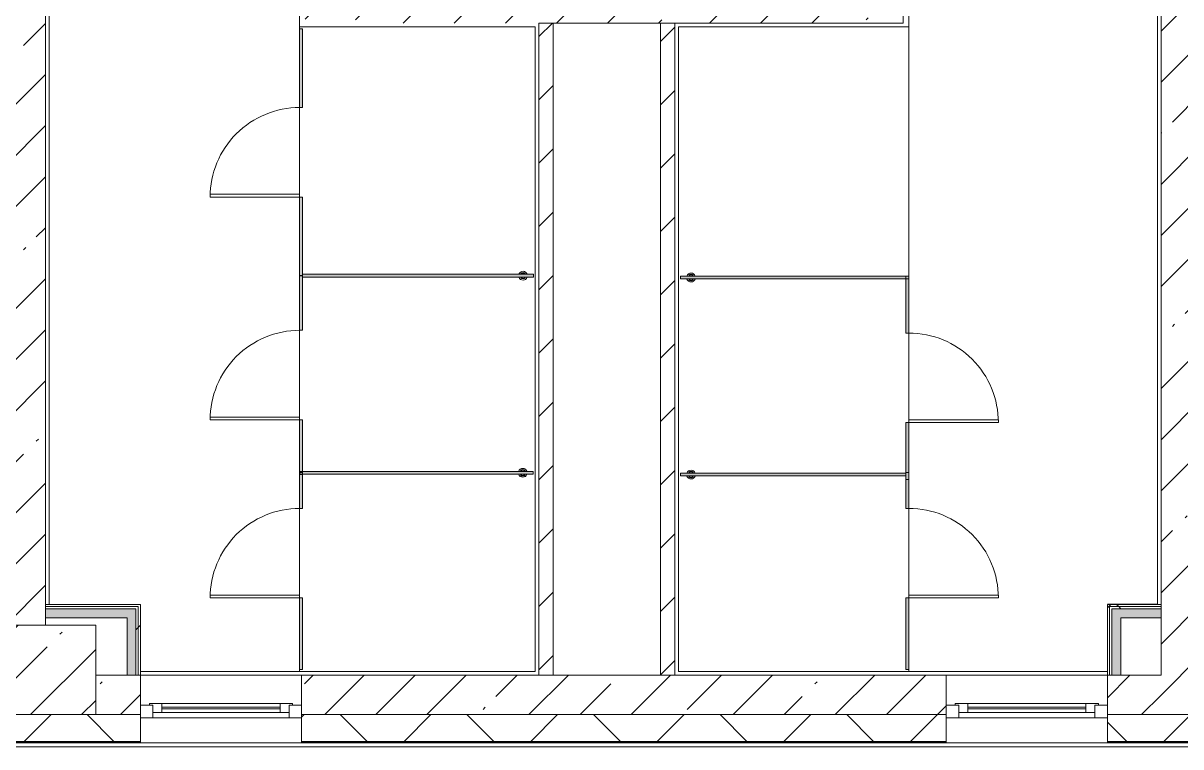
# Model space of a CAD drawing. Header units: millimetres. Extents: x -7229 to 196340, y -8553 to 29000.
# Drawn here: x 65505 to 71970, y -280 to 3760 of the extents above; entities that cross this region are included whole.
import ezdxf

# ---------------------------------------------------------------- set-up
doc = ezdxf.new("R2010")
doc.units = ezdxf.units.MM
for name, color, linetype, lineweight in [('A-DOOR', 7, 'Continuous', 5), ('A-GENM', 7, 'Continuous', 5), ('A-GLAZ', 7, 'Continuous', 5), ('A-WALL', 7, 'Continuous', 5), ('A-WALL-1', 7, 'Continuous', 9), ('I-WALL', 7, 'Continuous', 5), ('S-COLS', 7, 'Continuous', 5)]:
    doc.layers.add(name, color=color, linetype=linetype, lineweight=lineweight)
for name, color, linetype, lineweight, true_color in [('A-FLOR-2', 7, 'Continuous', 5, 0xaaaaaa), ('A-GENM-2', 7, 'Continuous', 5, 0xe2ddcd), ('I-WALL-1', 7, 'Continuous', 5, 0xe7e7e7)]:
    doc.layers.add(name, color=color, linetype=linetype, lineweight=lineweight, true_color=true_color)
pattern_1 = [(45, (0, 0), (-285.1231, 285.1231), []), (45, (285.12, 0), (-285.1231, 285.1231), [504.031, -100.806, 16.764, -84.042])]
pattern_2 = [(45, (0, 0), (-176.7767, 176.7767), [])]
pattern_3 = [(45, (0, 0), (-530.33, 530.33), []), (135, (0, 0), (-530.33, -530.33), [])]

# ---------------------------------------------------------------- blocks, each defined once
blk = doc.blocks.new('BSC_Колонна _Прямоугольная - 500х500-V12-1_2_3_птичка зашивка')
at = {"layer": 'S-COLS'}
h = blk.add_hatch(dxfattribs=at)
h.set_pattern_fill('FP_15', color=256, style=0, pattern_type=2)
h.set_pattern_definition([(45, (-65660, -150), (-285.1231, 285.1231), []), (45, (-65374.88, -150), (-285.1231, 285.1231), [504.031, -100.806, 16.764, -84.042])])
h.paths.add_polyline_path([(250, -250), (250, 250), (-250, 250), (-250, -250)])
for p, q in [((250, 250), (-250, 250)), ((-250, 250), (-250, -250)), ((250, -250), (250, 250)), ((-250, -250), (250, -250))]:
    blk.add_line(p, q, dxfattribs=at)
blk = doc.blocks.new('120_Окно_СКБ_1Ст - 120_Окно_СКБ_1Ст 900х2500_h_-20664874-1_2_3_птичка зашивка')
at = {"layer": 'A-GLAZ'}
for p, q in [((-450, -127), (-450, -57)), ((-450, -57), (-380, -57)), ((450, -57), (-450, -57)), ((-380, -57), (-380, -127)), ((380, -127), (380, -57)), ((380, -57), (450, -57)), ((450, -57), (450, -127)), ((-380, -127), (-450, -127)), ((-450, -127), (-400, -127)), ((-380, -127), (-400, -127)), ((-400, -127), (-400, -137)), ((380, -87), (-380, -87)), ((-380, -87), (-380, -127)), ((-330, -137), (-330, -87)), ((-330, -107), (330, -107)), ((330, -117), (-330, -117)), ((330, -137), (330, -87)), ((380, -127), (380, -87)), ((450, -127), (380, -127)), ((400, -127), (380, -127)), ((400, -127), (450, -127)), ((400, -137), (400, -127)), ((-400, -137), (400, -137)), ((400, -137), (-400, -137))]:
    blk.add_line(p, q, dxfattribs=at)
blk = doc.blocks.new('131_Сантехническая перегородка_Дверь_ поз_4 - СД-1-30830986-1_2_3_птичка зашивка')
at = {"layer": 'A-GENM-2'}
for points in [[(-190, 7.5), (-190, -8), (250, -8), (250, 8), (-190, 8)], [(750, -8), (1190, -8), (1190, 8), (750, 8)]]:
    blk.add_hatch(color=256, dxfattribs=at).paths.add_polyline_path(points)
at = {"layer": 'A-DOOR'}
for p, q in [((266, 508), (250, 508)), ((250, 8), (250, 508)), ((266, 8), (266, 508)), ((266, 8), (250, 8))]:
    blk.add_line(p, q, dxfattribs=at)
blk.add_arc((250, 8), 500, 360, 90, dxfattribs=at)
at = {"layer": 'A-GENM'}
for p, q in [((250, 8), (-190, 8)), ((-190, 8), (-190, -8)), ((250, -8), (250, 8)), ((1190, 8), (750, 8)), ((750, 8), (750, -8)), ((1190, -8), (1190, 8)), ((-190, -8), (250, -8)), ((750, -8), (1190, -8))]:
    blk.add_line(p, q, dxfattribs=at)
blk = doc.blocks.new('131_Сантехническая перегородка_Дверь - СД-1-29846662-1_2_3_птичка зашивка')
at = {"layer": 'A-GENM-2'}
for points in [[(0, 8), (0, -8), (317.3, -7.8), (317.3, 8), (197.1, 8)], [(817.3, -8), (1119.2, -7.8), (1119.2, 8), (817.3, 8), (817.3, -7.8)]]:
    blk.add_hatch(color=256, dxfattribs=at).paths.add_polyline_path(points)
at = {"layer": 'A-DOOR'}
for p, q in [((333.3, -8), (317.3, -8)), ((317.3, -8), (317.3, -508)), ((333.3, -8), (333.3, -508)), ((333.3, -508), (317.3, -508))]:
    blk.add_line(p, q, dxfattribs=at)
blk.add_arc((317.3, -8), 500, 270, 0, dxfattribs=at)
at = {"layer": 'A-GENM'}
for p, q in [((317.3, 8), (0, 8)), ((0, 8), (0, -8)), ((317.3, -8), (317.3, 8)), ((1134.7, 8), (817.3, 8)), ((817.3, 8), (817.3, -8)), ((1134.7, -8), (1134.7, 8)), ((0, -8), (317.3, -8)), ((817.3, -8), (1134.7, -8))]:
    blk.add_line(p, q, dxfattribs=at)
blk = doc.blocks.new('131_Сантехническая перегородка - СП-4-30850764-1_2_3_птичка зашивка')
at = {"layer": 'A-GENM-2'}
blk.add_hatch(color=256, dxfattribs=at).paths.add_polyline_path([(55.2, -8), (1330, -8), (1330, 8), (55.2, 8)])
at = {"layer": 'A-GENM'}
for p, q in [((1330, 8), (55.2, 8)), ((55.2, 8), (55.2, -8)), ((1330, -8), (1330, 8)), ((55.2, -8), (1330, -8))]:
    blk.add_line(p, q, dxfattribs=at)
at = {"layer": 'A-GENM', "flags": 128}
for points in [[(126.7, 8), (126.3, 8.5), (126, 9), (125.6, 9.5), (125.2, 9.9), (124.8, 10.4), (124.4, 10.8), (123.9, 11.2), (123.5, 11.6), (123, 12), (122.5, 12.3), (122, 12.7), (121.5, 13), (121, 13.3), (120.5, 13.6), (119.9, 13.8), (119.4, 14), (118.8, 14.3), (118.2, 14.4), (117.6, 14.6), (117, 14.7), (116.5, 14.9), (115.9, 14.9), (115.3, 15), (114.7, 15.1), (114.1, 15.1), (113.5, 15.1), (112.8, 15), (112.2, 15), (111.7, 14.9), (111.1, 14.8), (110.5, 14.7), (109.9, 14.5), (109.3, 14.4), (108.7, 14.2), (108.2, 13.9), (107.6, 13.7), (107.1, 13.4), (106.5, 13.2), (106, 12.9), (105.5, 12.5), (105, 12.2), (104.5, 11.8), (104.1, 11.4), (103.6, 11), (103.2, 10.6), (102.8, 10.2), (102.4, 9.7), (102, 9.3), (101.6, 8.8), (101.3, 8.3), (101.1, 8)], [(101.1, -8), (101.4, -8.5), (101.8, -9), (102.2, -9.5), (102.6, -9.9), (103, -10.4), (103.4, -10.8), (103.8, -11.2), (104.3, -11.6), (104.7, -12), (105.2, -12.3), (105.7, -12.7), (106.2, -13), (106.8, -13.3), (107.3, -13.6), (107.9, -13.8), (108.4, -14), (109, -14.3), (109.6, -14.4), (110.1, -14.6), (110.7, -14.7), (111.3, -14.9), (111.9, -14.9), (112.5, -15), (113.1, -15.1), (113.7, -15.1), (114.3, -15.1), (114.9, -15), (115.5, -15), (116.1, -14.9), (116.7, -14.8), (117.3, -14.7), (117.9, -14.5), (118.5, -14.4), (119, -14.2), (119.6, -13.9), (120.2, -13.7), (120.7, -13.4), (121.2, -13.2), (121.7, -12.9), (122.3, -12.5), (122.7, -12.2), (123.2, -11.8), (123.7, -11.4), (124.1, -11), (124.6, -10.6), (125, -10.2), (125.4, -9.7), (125.8, -9.3), (126.1, -8.8), (126.5, -8.3), (126.7, -8)]]:
    blk.add_lwpolyline(points, dxfattribs=at)
at = {"layer": 'A-GENM'}
for radius, start, end in [(24.6, 19.91127, 160.08873), (17.6, 45, 135), (17.6, 45, 135), (15.1, 45, 135), (24.6, 199.91127, 340.08873), (17.6, 225, 315), (17.6, 225, 315), (15.1, 225, 315)]:
    blk.add_arc((113.9, 0), radius, start, end, dxfattribs=at)
blk = doc.blocks.new('131_Сантехническая перегородка - СП-4-30850728-1_2_3_птичка зашивка')
at = {"layer": 'A-GENM-2'}
blk.add_hatch(color=256, dxfattribs=at).paths.add_polyline_path([(1330, -8), (1330, 8), (71.3, 8), (71.3, -8)])
at = {"layer": 'A-GENM'}
for p, q in [((1330, 8), (71.3, 8)), ((71.3, 8), (71.3, -8)), ((1330, -8), (1330, 8)), ((71.3, -8), (1330, -8))]:
    blk.add_line(p, q, dxfattribs=at)
at = {"layer": 'A-GENM', "flags": 128}
for points in [[(142.8, 8), (142.5, 8.5), (142.1, 9), (141.8, 9.5), (141.4, 9.9), (141, 10.4), (140.5, 10.8), (140.1, 11.2), (139.6, 11.6), (139.2, 12), (138.7, 12.3), (138.2, 12.7), (137.7, 13), (137.1, 13.3), (136.6, 13.6), (136.1, 13.8), (135.5, 14), (134.9, 14.3), (134.4, 14.4), (133.8, 14.6), (133.2, 14.7), (132.6, 14.9), (132, 14.9), (131.4, 15), (130.8, 15.1), (130.2, 15.1), (129.6, 15.1), (129, 15), (128.4, 15), (127.8, 14.9), (127.2, 14.8), (126.6, 14.7), (126, 14.5), (125.4, 14.4), (124.9, 14.2), (124.3, 13.9), (123.8, 13.7), (123.2, 13.4), (122.7, 13.2), (122.2, 12.9), (121.7, 12.5), (121.2, 12.2), (120.7, 11.8), (120.2, 11.4), (119.8, 11), (119.3, 10.6), (118.9, 10.2), (118.5, 9.7), (118.1, 9.3), (117.8, 8.8), (117.4, 8.3), (117.3, 8)], [(117.3, -8), (117.6, -8.5), (117.9, -9), (118.3, -9.5), (118.7, -9.9), (119.1, -10.4), (119.5, -10.8), (120, -11.2), (120.4, -11.6), (120.9, -12), (121.4, -12.3), (121.9, -12.7), (122.4, -13), (122.9, -13.3), (123.5, -13.6), (124, -13.8), (124.6, -14), (125.1, -14.3), (125.7, -14.4), (126.3, -14.6), (126.9, -14.7), (127.5, -14.9), (128.1, -14.9), (128.7, -15), (129.3, -15.1), (129.9, -15.1), (130.5, -15.1), (131.1, -15), (131.7, -15), (132.3, -14.9), (132.9, -14.8), (133.4, -14.7), (134, -14.5), (134.6, -14.4), (135.2, -14.2), (135.7, -13.9), (136.3, -13.7), (136.8, -13.4), (137.4, -13.2), (137.9, -12.9), (138.4, -12.5), (138.9, -12.2), (139.4, -11.8), (139.8, -11.4), (140.3, -11), (140.7, -10.6), (141.1, -10.2), (141.5, -9.7), (141.9, -9.3), (142.3, -8.8), (142.6, -8.3), (142.8, -8)]]:
    blk.add_lwpolyline(points, dxfattribs=at)
at = {"layer": 'A-GENM'}
for radius, start, end in [(24.6, 19.91127, 160.08873), (17.6, 45, 135), (17.6, 45, 135), (15.1, 45, 135), (24.6, 199.91127, 340.08873), (17.6, 225, 315), (17.6, 225, 315), (15.1, 225, 315)]:
    blk.add_arc((130, 0), radius, start, end, dxfattribs=at)
blk = doc.blocks.new('131_Сантехническая перегородка_Дверь - СД-1-30819167-1_2_3_птичка зашивка')
at = {"layer": 'A-GENM-2'}
for points in [[(0, 7.5), (2, 7.5), (18, 7.5), (18, -8), (305.2, -8), (305.2, 8), (0, 8)], [(805.2, 8), (805.2, -8), (1109, -8), (1109, 8)]]:
    blk.add_hatch(color=256, dxfattribs=at).paths.add_polyline_path(points)
at = {"layer": 'A-DOOR'}
for p, q in [((321.2, 508), (305.2, 508)), ((305.2, 8), (305.2, 508)), ((321.2, 8), (321.2, 508)), ((321.2, 8), (305.2, 8))]:
    blk.add_line(p, q, dxfattribs=at)
blk.add_arc((305.2, 8), 500, 360, 90, dxfattribs=at)
at = {"layer": 'A-GENM'}
for p, q in [((305.2, 8), (0, 8)), ((0, 8), (0, -8)), ((305.2, -8), (305.2, 8)), ((1110.4, 8), (805.2, 8)), ((805.2, 8), (805.2, -8)), ((1110.4, -8), (1110.4, 8)), ((0, -8), (305.2, -8)), ((805.2, -8), (1110.4, -8))]:
    blk.add_line(p, q, dxfattribs=at)
blk = doc.blocks.new('131_Сантехническая перегородка - СП-4-30819166-1_2_3_птичка зашивка')
at = {"layer": 'A-GENM-2'}
blk.add_hatch(color=256, dxfattribs=at).paths.add_polyline_path([(39.9, 8), (41.3, -8), (1330, -8), (1330, 8), (41.3, 8)])
at = {"layer": 'A-GENM'}
for p, q in [((1330, 8), (39.9, 8)), ((39.9, 8), (39.9, -8)), ((1330, -8), (1330, 8)), ((39.9, -8), (1330, -8))]:
    blk.add_line(p, q, dxfattribs=at)
at = {"layer": 'A-GENM', "flags": 128}
for points in [[(111.4, 8), (111, 8.5), (110.7, 9), (110.3, 9.5), (109.9, 9.9), (109.5, 10.4), (109.1, 10.8), (108.6, 11.2), (108.2, 11.6), (107.7, 12), (107.2, 12.3), (106.7, 12.7), (106.2, 13), (105.7, 13.3), (105.2, 13.6), (104.6, 13.8), (104, 14), (103.5, 14.3), (102.9, 14.4), (102.3, 14.6), (101.7, 14.7), (101.1, 14.9), (100.6, 14.9), (100, 15), (99.4, 15.1), (98.7, 15.1), (98.1, 15.1), (97.5, 15), (96.9, 15), (96.3, 14.9), (95.8, 14.8), (95.2, 14.7), (94.6, 14.5), (94, 14.4), (93.4, 14.2), (92.9, 13.9), (92.3, 13.7), (91.8, 13.4), (91.2, 13.2), (90.7, 12.9), (90.2, 12.5), (89.7, 12.2), (89.2, 11.8), (88.8, 11.4), (88.3, 11), (87.9, 10.6), (87.5, 10.2), (87.1, 9.7), (86.7, 9.3), (86.3, 8.8), (86, 8.3), (85.8, 8)], [(85.8, -8), (86.1, -8.5), (86.5, -9), (86.9, -9.5), (87.2, -9.9), (87.6, -10.4), (88.1, -10.8), (88.5, -11.2), (89, -11.6), (89.4, -12), (89.9, -12.3), (90.4, -12.7), (90.9, -13), (91.5, -13.3), (92, -13.6), (92.6, -13.8), (93.1, -14), (93.7, -14.3), (94.3, -14.4), (94.8, -14.6), (95.4, -14.7), (96, -14.9), (96.6, -14.9), (97.2, -15), (97.8, -15.1), (98.4, -15.1), (99, -15.1), (99.6, -15), (100.2, -15), (100.8, -14.9), (101.4, -14.8), (102, -14.7), (102.6, -14.5), (103.2, -14.4), (103.7, -14.2), (104.3, -13.9), (104.8, -13.7), (105.4, -13.4), (105.9, -13.2), (106.4, -12.9), (106.9, -12.5), (107.4, -12.2), (107.9, -11.8), (108.4, -11.4), (108.8, -11), (109.3, -10.6), (109.7, -10.2), (110.1, -9.7), (110.5, -9.3), (110.8, -8.8), (111.2, -8.3), (111.4, -8)]]:
    blk.add_lwpolyline(points, dxfattribs=at)
at = {"layer": 'A-GENM'}
for radius, start, end in [(24.6, 19.91127, 160.08873), (17.6, 45, 135), (17.6, 45, 135), (15.1, 45, 135), (24.6, 199.91127, 340.08873), (17.6, 225, 315), (17.6, 225, 315), (15.1, 225, 315)]:
    blk.add_arc((98.6, 0), radius, start, end, dxfattribs=at)
blk = doc.blocks.new('131_Сантехническая перегородка - СП-4-29831414-1_2_3_птичка зашивка')
at = {"layer": 'A-GENM-2'}
blk.add_hatch(color=256, dxfattribs=at).paths.add_polyline_path([(522.6, 8), (25.5, 8), (25.5, -8), (1330, -8), (1330, 8)])
at = {"layer": 'A-GENM'}
for p, q in [((1330, 8), (25.5, 8)), ((25.5, 8), (25.5, -8)), ((1330, -8), (1330, 8)), ((25.5, -8), (1330, -8))]:
    blk.add_line(p, q, dxfattribs=at)
at = {"layer": 'A-GENM', "flags": 128}
for points in [[(97, 8), (96.7, 8.5), (96.3, 9), (95.9, 9.5), (95.5, 9.9), (95.1, 10.4), (94.7, 10.8), (94.3, 11.2), (93.8, 11.6), (93.3, 12), (92.9, 12.3), (92.4, 12.7), (91.8, 13), (91.3, 13.3), (90.8, 13.6), (90.2, 13.8), (89.7, 14), (89.1, 14.3), (88.5, 14.4), (88, 14.6), (87.4, 14.7), (86.8, 14.9), (86.2, 14.9), (85.6, 15), (85, 15.1), (84.4, 15.1), (83.8, 15.1), (83.2, 15), (82.6, 15), (82, 14.9), (81.4, 14.8), (80.8, 14.7), (80.2, 14.5), (79.6, 14.4), (79.1, 14.2), (78.5, 13.9), (77.9, 13.7), (77.4, 13.4), (76.9, 13.2), (76.4, 12.9), (75.8, 12.5), (75.3, 12.2), (74.9, 11.8), (74.4, 11.4), (74, 11), (73.5, 10.6), (73.1, 10.2), (72.7, 9.7), (72.3, 9.3), (72, 8.8), (71.6, 8.3), (71.4, 8)], [(71.4, -8), (71.8, -8.5), (72.1, -9), (72.5, -9.5), (72.9, -9.9), (73.3, -10.4), (73.7, -10.8), (74.1, -11.2), (74.6, -11.6), (75.1, -12), (75.6, -12.3), (76.1, -12.7), (76.6, -13), (77.1, -13.3), (77.6, -13.6), (78.2, -13.8), (78.7, -14), (79.3, -14.3), (79.9, -14.4), (80.5, -14.6), (81.1, -14.7), (81.6, -14.9), (82.2, -14.9), (82.8, -15), (83.4, -15.1), (84, -15.1), (84.6, -15.1), (85.2, -15), (85.8, -15), (86.4, -14.9), (87, -14.8), (87.6, -14.7), (88.2, -14.5), (88.8, -14.4), (89.4, -14.2), (89.9, -13.9), (90.5, -13.7), (91, -13.4), (91.6, -13.2), (92.1, -12.9), (92.6, -12.5), (93.1, -12.2), (93.6, -11.8), (94, -11.4), (94.5, -11), (94.9, -10.6), (95.3, -10.2), (95.7, -9.7), (96.1, -9.3), (96.5, -8.8), (96.8, -8.3), (97, -8)]]:
    blk.add_lwpolyline(points, dxfattribs=at)
at = {"layer": 'A-GENM'}
for radius, start, end in [(24.6, 19.91127, 160.08873), (17.6, 45, 135), (17.6, 45, 135), (15.1, 45, 135), (24.6, 199.91127, 340.08873), (17.6, 225, 315), (17.6, 225, 315), (15.1, 225, 315)]:
    blk.add_arc((84.2, 0), radius, start, end, dxfattribs=at)
blk = doc.blocks.new('131_Сантехническая перегородка_Дверь_сдвиг_ - СД-1-30823593-1_2_3_птичка зашивка')
at = {"layer": 'A-GENM-2'}
for points in [[(0, -8), (400, -8), (400, 8), (0, 8)], [(900, 8), (900, -8), (1089, -8), (1089, 8)]]:
    blk.add_hatch(color=256, dxfattribs=at).paths.add_polyline_path(points)
at = {"layer": 'A-DOOR'}
for p, q in [((416, 508), (400, 508)), ((400, 8), (400, 508)), ((416, 8), (416, 508)), ((416, 8), (400, 8))]:
    blk.add_line(p, q, dxfattribs=at)
blk.add_arc((400, 8), 500, 360, 90, dxfattribs=at)
at = {"layer": 'A-GENM'}
for p, q in [((400, 8), (0, 8)), ((0, 8), (0, -8)), ((400, -8), (400, 8)), ((1100, 8), (900, 8)), ((900, 8), (900, -8)), ((1100, -8), (1100, 8)), ((0, -8), (400, -8)), ((900, -8), (1100, -8))]:
    blk.add_line(p, q, dxfattribs=at)
blk = doc.blocks.new('131_Сантехническая перегородка_Дверь_сдвиг_ - СД-1-30819161-1_2_3_птичка зашивка')
at = {"layer": 'A-GENM-2'}
for points in [[(0, -8), (400, -8), (400, 8), (0, 8)], [(900, -8), (1061.8, -7.8), (1061.8, 8), (900, 8), (900, -7.8)]]:
    blk.add_hatch(color=256, dxfattribs=at).paths.add_polyline_path(points)
at = {"layer": 'A-DOOR'}
for p, q in [((416, -8), (400, -8)), ((400, -8), (400, -508)), ((416, -8), (416, -508)), ((416, -508), (400, -508))]:
    blk.add_line(p, q, dxfattribs=at)
blk.add_arc((400, -8), 500, 270, 0, dxfattribs=at)
at = {"layer": 'A-GENM'}
for p, q in [((400, 8), (0, 8)), ((0, 8), (0, -8)), ((400, -8), (400, 8)), ((1100, 8), (900, 8)), ((900, 8), (900, -8)), ((1100, -8), (1100, 8)), ((0, -8), (400, -8)), ((900, -8), (1100, -8))]:
    blk.add_line(p, q, dxfattribs=at)

msp = doc.modelspace()

# ---------------------------------------------------------------- hatches: boundary and pattern name
at = {"layer": 'A-WALL'}
h = msp.add_hatch(dxfattribs=at)
h.set_pattern_fill('FP_21', color=256, style=0, pattern_type=2)
h.set_pattern_definition([(45, (0, 0), (-353.5534, 353.5534), []), (135, (0, 0), (-353.5534, -353.5534), [])])
h.paths.add_polyline_path([(75693.8, -250), (75700, -250), (75700, -100), (73980, -100), (73980, -250), (75692.1, -250)])
h.paths.add_polyline_path([(67060, -250), (70660, -250), (70660, -100), (67060, -100), (67060, -113)])
h.paths.add_polyline_path([(71560, -250), (72280, -250), (72280, -100), (71560, -101.8), (71560, -118)])
h.paths.add_polyline_path([(60910, -250), (61610, -250), (61610, -100), (60910, -100), (60910, -128.3)])
h.paths.add_polyline_path([(66053, -250), (66160, -250), (66160, -100), (65160, -100), (65160, -250)])
h.paths.add_polyline_path([(64260, -250), (64260, -100), (63710, -100), (63710, -250), (64249.1, -250)])
h.paths.add_polyline_path([(56410, -250), (57160, -250), (57160, -100), (56410, -100), (56410, -139.5)])
h.paths.add_polyline_path([(59260, -250), (60010, -250), (60010, -100), (59260, -100), (59260, -132.4)])
h.paths.add_polyline_path([(51871.5, -250), (53310, -250), (53310, -100), (51871.5, -100), (51871.5, -150.7)])
h.paths.add_polyline_path([(49060, -250), (49771.5, -250), (49771.5, -100), (49060, -100), (49060, -157.7)])
h.paths.add_polyline_path([(42737.5, -250), (44310, -250), (44310, -100), (42737.5, -100), (42737.5, -173.5)])
h.paths.add_polyline_path([(48160, -250), (48160, -100), (47410, -100), (47410, -250), (48013.7, -250)])
h.paths.add_polyline_path([(29209.7, -250), (30210, -250), (30210, -100), (29209.7, -100), (29209.7, -207.1)])
h.paths.add_polyline_path([(39040, -250), (39040, -100), (37990, -100), (37990, -250), (38994.1, -250)])
h.paths.add_polyline_path([(37090, -250), (37090, -100), (35970, -100), (35970, -250), (36288.2, -250)])
h.paths.add_polyline_path([(33870, -250), (33870, -100), (33010, -100), (33010, -250)])
h.paths.add_polyline_path([(27310, -250), (28309.7, -250), (28309.7, -100), (27310, -100), (27310, -211.8)])
h.paths.add_polyline_path([(39940, -250), (40637.5, -250), (40637.5, -100), (39940, -100), (39940, -180.4)])
h.paths.add_polyline_path([(14860, -250), (15610, -250), (15610, -100), (14860, -100), (14860, -242.8)])
h.paths.add_polyline_path([(16510, -250), (17260, -250), (17260, -100), (16510, -100), (16510, -238.7)])
h.paths.add_polyline_path([(26410, -250), (26410, -100), (25435, -100), (25435, -250), (26366.6, -250)])
h.paths.add_polyline_path([(21610, -250), (22635, -250), (22635, -100), (21610, -100), (21610, -226)])
h.paths.add_polyline_path([(20710, -250), (20710, -100), (19360, -100), (19360, -250)])
h.paths.add_polyline_path([(9910, -250), (9910, -100), (9159.7, -100), (9159.7, -250), (9229.3, -250)])
h.paths.add_polyline_path([(-260, -250), (3730, -250), (3730, -100), (-260, -100), (-260, -210)])
h.paths.add_polyline_path([(12010, -250), (12760, -248), (12760, -100), (12010, -100), (12010, -249.9)])
h.paths.add_polyline_path([(7660, -250), (8259.7, -250), (8259.7, -100), (6830, -100), (6830, -250), (7425.4, -250)])
at = {"layer": 'I-WALL'}
h = msp.add_hatch(dxfattribs=at)
h.set_pattern_fill('FP_1', color=256, style=0, pattern_type=2)
h.set_pattern_definition(pattern_1)
h.paths.add_polyline_path([(71860, -100), (72080, -100), (72080, 7900), (71860, 7900), (71860, -63.2)])
h = msp.add_hatch(dxfattribs=at)
h.set_pattern_fill('FP_1', color=256, style=0, pattern_type=2)
h.set_pattern_definition(pattern_1)
h.paths.add_polyline_path([(65630, 400), (65630, 7400), (65410, 7400), (65410, 400)])
h = msp.add_hatch(dxfattribs=at)
h.set_pattern_fill('FP_1', color=256, style=0, pattern_type=2)
h.set_pattern_definition(pattern_1)
h.paths.add_polyline_path([(67856.9, 3760), (70420, 3760), (70420, 3980), (67080, 3980), (67080, 3760), (67635, 3760)])
h = msp.add_hatch(dxfattribs=at)
h.set_pattern_fill('FP_43', color=256, style=0, pattern_type=2)
h.set_pattern_definition(pattern_2)
h.paths.add_polyline_path([(68385, 120), (68465, 120), (68465, 3760), (68385, 3760), (68385, 213.8)])
h = msp.add_hatch(dxfattribs=at)
h.set_pattern_fill('FP_43', color=256, style=0, pattern_type=2)
h.set_pattern_definition(pattern_2)
h.paths.add_polyline_path([(69065, 120), (69145, 120), (69145, 3760), (69065, 3760), (69065, 131.6)])
h = msp.add_hatch(dxfattribs=at)
h.set_pattern_fill('FP_137', color=256, style=0, pattern_type=2)
h.set_pattern_definition(pattern_3)
h.paths.add_polyline_path([(66147.5, 120), (66145.5, 490.5), (66135, 490.5), (66135, 120)])
h = msp.add_hatch(dxfattribs=at)
h.set_pattern_fill('FP_137', color=256, style=0, pattern_type=2)
h.set_pattern_definition(pattern_3)
h.paths.add_polyline_path([(66160, 120), (66160, 503), (66147.5, 503), (66147.5, 120)])
h = msp.add_hatch(dxfattribs=at)
h.set_pattern_fill('FP_137', color=256, style=0, pattern_type=2)
h.set_pattern_definition(pattern_3)
h.paths.add_polyline_path([(71860, 503), (71860, 515.5), (71560, 515.5), (71560, 503), (71859.6, 503)])
h = msp.add_hatch(dxfattribs=at)
h.set_pattern_fill('FP_137', color=256, style=0, pattern_type=2)
h.set_pattern_definition(pattern_3)
h.paths.add_polyline_path([(71572.5, 120), (71572.5, 503), (71560, 503), (71560, 120)])
h = msp.add_hatch(dxfattribs=at)
h.set_pattern_fill('FP_137', color=256, style=0, pattern_type=2)
h.set_pattern_definition(pattern_3)
h.paths.add_polyline_path([(71860, 490.5), (71859.6, 503), (71572.5, 503), (71572.5, 490.5), (71859.2, 490.5)])
h = msp.add_hatch(dxfattribs=at)
h.set_pattern_fill('FP_1', color=256, style=0, pattern_type=2)
h.set_pattern_definition(pattern_1)
h.paths.add_polyline_path([(71860, -100), (71860, 120), (71560, 120), (71560, -100)])
h.paths.add_polyline_path([(66160, -100), (66160, 120), (65910, 120), (65910, -100), (66053, -100)])
h.paths.add_polyline_path([(67060, -100), (70660, -100), (70660, 120), (67060, 120)])
at = {"layer": 'I-WALL-1'}
for points in [[(65630, 440.5), (66135, 440.5), (66135, 490.5), (65630, 490.5)], [(71635, 440.5), (71860, 440.5), (71859.2, 490.5), (71585, 490.5), (71585, 440.5)], [(66085, 120), (66135, 120), (66135, 440.5), (66085, 440.5), (66085, 140)], [(71635, 120), (71635, 440.5), (71585, 440.5), (71585, 120)]]:
    msp.add_hatch(color=256, dxfattribs=at).paths.add_polyline_path(points)

# ---------------------------------------------------------------- linework, layer by layer
at = {"layer": 'A-FLOR-2'}
for p, q in [((67049, 7660), (67049, 3729)), ((70451, 2347.5), (70451, 7660)), ((71840, 515.6), (71840, 7660)), ((65650, 7380), (65650, 515.5)), ((68365, 3740), (67049, 3740)), ((68365, 140), (68365, 3740)), ((69165, 3740), (69165, 140)), ((70451, 3740), (69165, 3740)), ((67049, 2789), (67049, 3289)), ((67049, 1545.2), (67049, 2045.2)), ((70451, 2030.1), (70451, 1530.1)), ((67049, 551), (67049, 1051)), ((70451, 1051), (70451, 551)), ((71560, 515.6), (71840, 515.6)), ((66160, 140), (68365, 140)), ((67049, 140), (67049, 151)), ((69165, 140), (71560, 140)), ((70451, 151), (70451, 140))]:
    msp.add_line(p, q, dxfattribs=at)
at = {"layer": 'A-WALL'}
for p, q in [((66160, -258), (66160, -100)), ((67060, -100), (67060, -258)), ((70660, -258), (70660, -100)), ((71560, -100), (71560, -258)), ((72080, -100), (71860, -100)), ((64260, -258), (72280, -258)), ((72280, -280), (-290, -280))]:
    msp.add_line(p, q, dxfattribs=at)
at = {"layer": 'A-WALL-1'}
for p, q in [((68465, 3760), (68385, 3760)), ((69145, 3760), (69065, 3760)), ((66147.5, 503), (65630, 503)), ((66135, 490.5), (65630, 490.5)), ((66135, 490.5), (66135, 120)), ((66147.5, 503), (66147.5, 120)), ((71572.5, 503), (71572.5, 120)), ((71572.5, 503), (71860, 503)), ((71585, 490.5), (71585, 120)), ((71585, 490.5), (71860, 490.5)), ((71860, 440.5), (71860, 515.5)), ((68385, 120), (68465, 120)), ((69065, 120), (69145, 120)), ((66160, -100), (65910, -100)), ((70660, -100), (67060, -100)), ((71860, -100), (71560, -100)), ((65160, -250), (66160, -250)), ((65160, -253), (66160, -253)), ((67060, -250), (70660, -250)), ((67060, -253), (70660, -253)), ((71560, -250), (72280, -250)), ((71560, -253), (72280, -253))]:
    msp.add_line(p, q, dxfattribs=at)
at = {"layer": 'I-WALL'}
for p, q in [((71860, 7900), (71860, 515.5)), ((70420, 3760), (70420, 7680)), ((65630, 400), (65630, 7400)), ((68385, 3760), (68385, 120)), ((68465, 3760), (69065, 3760)), ((68465, 120), (68465, 3760)), ((69065, 3760), (69065, 120)), ((69145, 3760), (70420, 3760)), ((69145, 120), (69145, 3760)), ((66160, 515.5), (65630, 515.5)), ((66160, -100), (66160, 515.5)), ((71560, 515.5), (71560, -100)), ((71860, 515.5), (71560, 515.5)), ((65630, 440.5), (66085, 440.5)), ((66085, 440.5), (66085, 120)), ((71635, 120), (71635, 440.5)), ((71635, 440.5), (71860, 440.5)), ((71860, 440.5), (71860, 120)), ((68385, 120), (65910, 120)), ((67060, 120), (67060, -100)), ((69065, 120), (68465, 120)), ((71860, 120), (69145, 120)), ((70660, -100), (70660, 120))]:
    msp.add_line(p, q, dxfattribs=at)

# ---------------------------------------------------------------- block references
at = {"layer": 'A-GENM'}
for name, p, rotation in [('131_Сантехническая перегородка_Дверь_ поз_4 - СД-1-30830986-1_2_3_птичка зашивка', (67057, 2539), 89.99999999997657), ('131_Сантехническая перегородка_Дверь - СД-1-30819167-1_2_3_птичка зашивка', (67057, 1240), 89.99999999997657), ('131_Сантехническая перегородка - СП-4-30819166-1_2_3_птичка зашивка', (68395.3, 2350), 180), ('131_Сантехническая перегородка_Дверь - СД-1-29846662-1_2_3_птичка зашивка', (70443, 1212.8), 90.00000000002345), ('131_Сантехническая перегородка_Дверь_сдвиг_ - СД-1-30823593-1_2_3_птичка зашивка', (67057, 151), 89.99999999997657), ('131_Сантехническая перегородка - СП-4-29831414-1_2_3_птичка зашивка', (68379.5, 1250), 180), ('131_Сантехническая перегородка_Дверь_сдвиг_ - СД-1-30819161-1_2_3_птичка зашивка', (70443, 151), 90.00000000002345)]:
    msp.add_blockref(name, p, dxfattribs=dict(at, rotation=rotation))
for name, p in [('131_Сантехническая перегородка - СП-4-30850764-1_2_3_птичка зашивка', (69120.8, 2340)), ('131_Сантехническая перегородка - СП-4-30850728-1_2_3_птичка зашивка', (69104.7, 1240))]:
    msp.add_blockref(name, p, dxfattribs=at)
at = {"layer": 'A-GLAZ', "rotation": 180}
for p in [(66610, -175), (71110, -175)]:
    msp.add_blockref('120_Окно_СКБ_1Ст - 120_Окно_СКБ_1Ст 900х2500_h_-20664874-1_2_3_птичка зашивка', p, dxfattribs=at)
at = {"layer": 'S-COLS'}
msp.add_blockref('BSC_Колонна _Прямоугольная - 500х500-V12-1_2_3_птичка зашивка', (65660, 150), dxfattribs=at)

doc.saveas('drawing.dxf')
